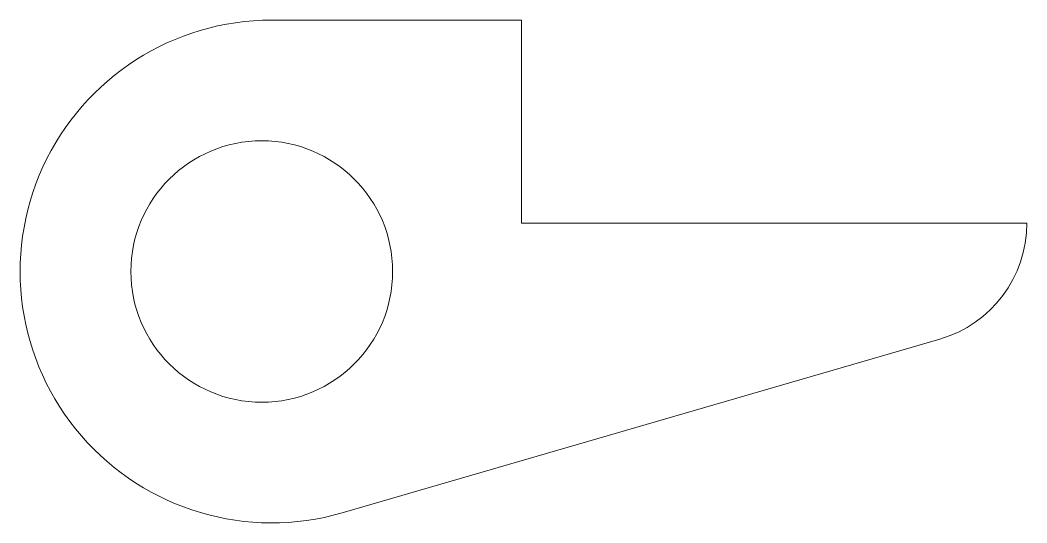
# Model space of a CAD drawing. Header units: millimetres. Extents: x -50 to 0, y 0 to 25.
import ezdxf

# ---------------------------------------------------------------- set-up
doc = ezdxf.new("R2010")
doc.units = ezdxf.units.MM

msp = doc.modelspace()

# ---------------------------------------------------------------- linework, layer by layer
at = {"color": 7, "linetype": 'Continuous', "lineweight": 15}
for p, q in [((-25.1, 25), (-37.5, 25)), ((-25.1, 25), (-25.1, 14.9)), ((0, 14.9), (-25.1, 14.9)), ((-4.323, 9.139), (-34.006, 0.498))]:
    msp.add_line(p, q, dxfattribs=at)
msp.add_circle((-38, 12.5), 6.5, dxfattribs=at)
for centre, radius, start, end in [((-37.5, 12.5), 12.5, 90, 286.2306), ((-6, 14.9), 6, 286.2306, 0)]:
    msp.add_arc(centre, radius, start, end, dxfattribs=at)

doc.saveas('drawing.dxf')
